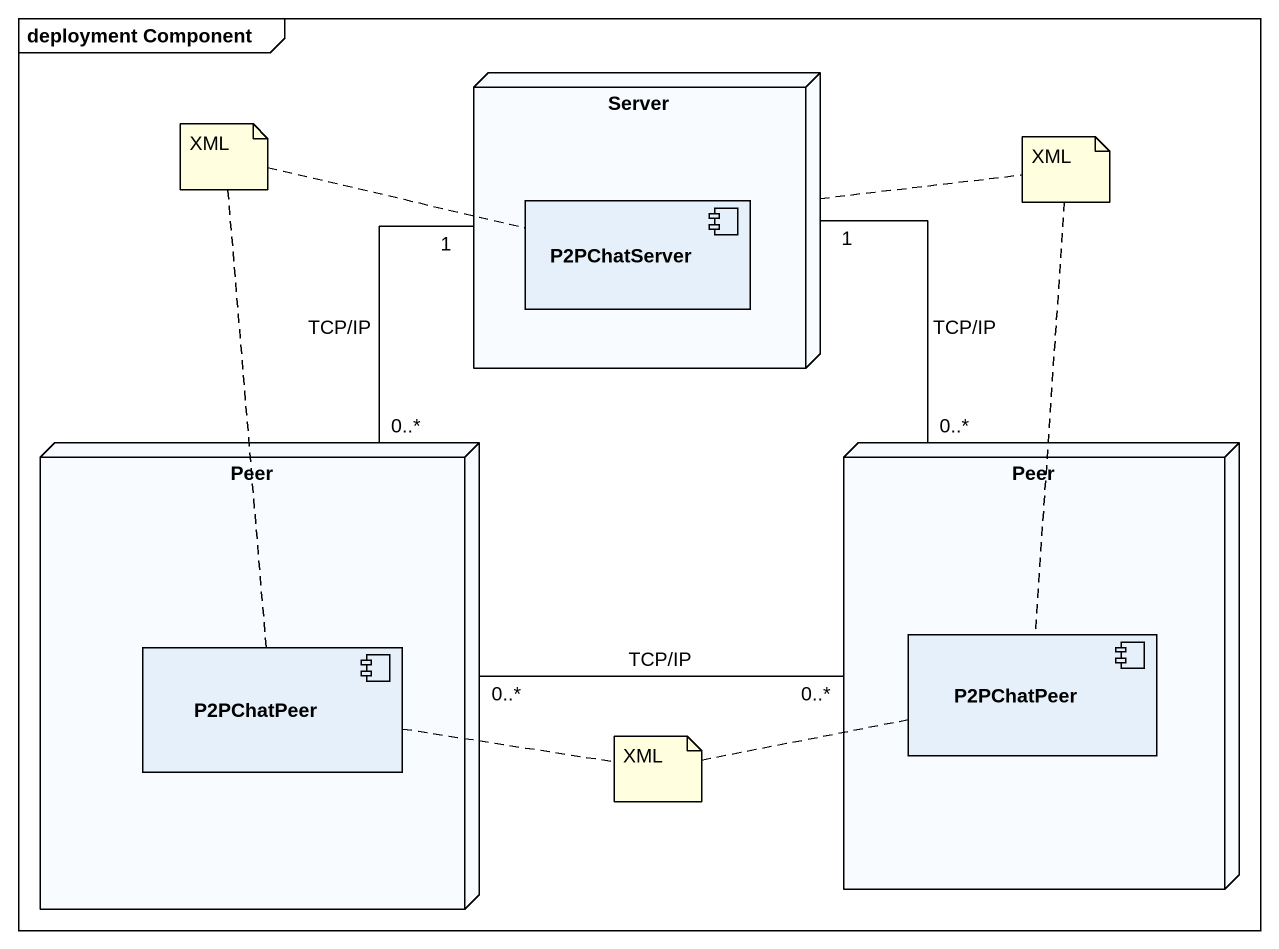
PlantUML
@startuml
mainframe deployment Component
node Server {
  component P2PChatServer
}
node Peer {
  component P2PChatPeer
}
node "Peer" as Peer_2 {
  component "P2PChatPeer" as P2PChatPeer_2
}
Server "1" -- "0..*" Peer_2 : TCP/IP
Peer "0..*" -up- "1" Server : TCP/IP
Peer "0..*" -right- "0..*" Peer_2 : TCP/IP
note as N1
  XML
end note
N1 .. P2PChatPeer
N1 .. P2PChatServer
note as N2
  XML
end note
N2 .. Server
N2 .. P2PChatPeer_2
note as N3
  XML
end note
N3 .. P2PChatPeer
N3 .. P2PChatPeer_2
@enduml
